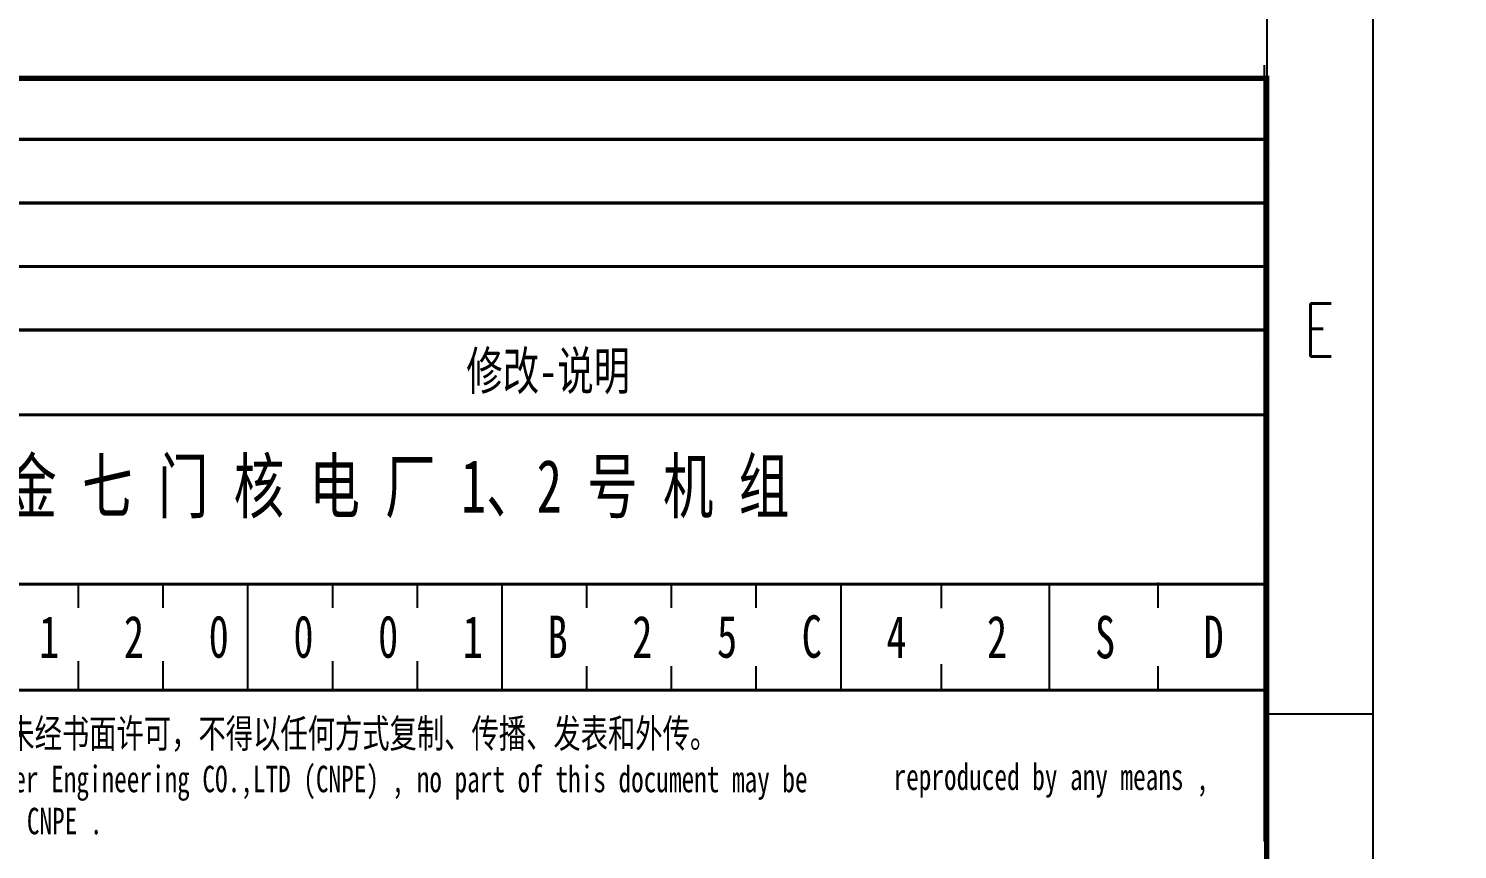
# Model space of a CAD drawing. Header units: inches. Extents: x 3186 to 109360, y -14990 to 740552.
# Drawn here: x 61639 to 68385, y 220445 to 224320 of the extents above; entities that cross this region are included whole.
import ezdxf
from ezdxf.enums import TextEntityAlignment as Align

# ---------------------------------------------------------------- set-up
doc = ezdxf.new("R2010")
doc.units = ezdxf.units.IN
doc.header["$MEASUREMENT"] = 0
doc.layers.add('1', color=7, linetype='Continuous')
doc.layers.add('图框', color=4, linetype='Continuous')
doc.styles.add('HZ', font='txt_____.ttf', dxfattribs={"width": 0.7, "bigfont": 'HZTXT'})
doc.styles.get("Standard").update_dxf_attribs({"font": 'txt', "bigfont": 'gbcbig.shx'})
doc.styles.add('宋体', font='', dxfattribs={"width": 0.7})
doc.styles.get('宋体').set_extended_font_data('SimSun')
doc.dimstyles.new('Standard-yuanban', dxfattribs={"dimtxt": 800, "dimasz": 0.18, "dimexe": 0.18, "dimexo": 0.0625, "dimgap": 0.09, "dimtad": 0, "dimtih": 1, "dimtoh": 1, "dimdec": 4, "dimlfac": 0.02, "dimzin": 0, "dimdsep": 46, "dimtxsty": 'Standard', "dimcen": 0.09, "dimadec": 0, "dimazin": 0, "dimtfac": 1, "dimtdec": 4, "dimtofl": 0, "dimtmove": 0, "dimatfit": 3, "dimfxl": 1, "dimtolj": 1, "dimtzin": 0, "dimarcsym": 0})

# ---------------------------------------------------------------- blocks, each defined once
blk = doc.blocks.new('图签')
at = {"layer": '1'}
for p, q in [((-0.2, 59.71), (-0.2, 133.01)), ((0, 60.06), (0, 131.76)), ((-0.53, 105.36), (-0.53, 105.36)), ((-0.53, 105.36), (-0.53, 105.36)), ((-0.53, 105.36), (-0.53, 105.36)), ((-0.53, 105.36), (-0.53, 105.36)), ((-0.72, 105.01), (-0.72, 105.01)), ((-0.72, 105.01), (-0.72, 105.01)), ((-0.72, 105.01), (-0.72, 105.01)), ((-0.72, 105.01), (-0.72, 105.01)), ((-112.2, 81.76), (-112.2, 84)), ((-104.2, 81.76), (-104.2, 84)), ((-96.2, 74), (-96.2, 84)), ((-88.2, 81.76), (-88.2, 84)), ((-80.2, 81.76), (-80.2, 84)), ((-72.2, 74), (-72.2, 84)), ((-64.2, 81.76), (-64.2, 84)), ((-56.2, 81.76), (-56.2, 84)), ((-48.2, 81.76), (-48.2, 84)), ((-40.2, 74), (-40.2, 84)), ((-30.71, 81.75), (-30.71, 84)), ((-20.51, 73.94), (-20.51, 83.94)), ((-10.26, 81.76), (-10.26, 84.17)), ((-112.2, 74), (-112.21, 76.72)), ((-104.2, 74), (-104.2, 76.72)), ((-88.2, 74), (-88.2, 76.72)), ((-80.2, 74), (-80.2, 76.72)), ((-64.2, 74), (-64.2, 76.27)), ((-56.2, 74), (-56.2, 76.27)), ((-48.2, 74), (-48.2, 76.27)), ((-30.71, 74.09), (-30.71, 76.44)), ((-10.26, 74), (-10.26, 76.27)), ((-0.2, 74), (-180.2, 74))]:
    blk.add_line(p, q, dxfattribs=at)
at = {"layer": '1', "color": 7}
for p, q in [((0.34, 123.67), (0.34, 123.67)), ((0.34, 123.67), (0.34, 123.67)), ((0.34, 123.67), (0.34, 123.67)), ((0.34, 123.67), (0.34, 123.67)), ((-0.69, 89.9), (-0.69, 89.9)), ((-0.69, 89.9), (-0.69, 89.9)), ((-0.69, 89.9), (-0.69, 89.9)), ((-0.69, 89.9), (-0.69, 89.9))]:
    blk.add_line(p, q, dxfattribs=at)
at = {"layer": '1', "color": 7, "const_width": 0.5}
blk.add_lwpolyline([(-180, 0), (0, 0), (0, 131.76), (-180, 131.76)], close=True, dxfattribs=at)
at = {"layer": '1', "color": 7, "const_width": 0.3}
for points in [[(-180.2, 126), (-0.2, 126)], [(-180.2, 120), (-0.2, 120)], [(-180.2, 114), (-0.2, 114)], [(-180.2, 108), (-0.2, 108)], [(-180.2, 100), (-0.2, 100)], [(-180.2, 84), (-0.2, 84)], [(-180.2, 74), (-0.2, 74)], [(-180, 74), (0, 74)]]:
    blk.add_lwpolyline(points, dxfattribs=at)
at = {"linetype": 'Continuous', "attachment_point": 5, "style": '宋体'}
for s, width, heights, insert, char_height in [('浙 江 金 七 门 核 电 厂 1、2 号 机 组', 163.6991, [-6.65], (-89.21, 92.99), 5), ('2', 5.7748, [-4], (-106.96, 79.03), 4), ('0', 5.7748, [-4], (-98.96, 79.03), 4), ('0', 5.7748, [-4], (-90.96, 79.03), 4), ('0', 5.7748, [-4], (-82.96, 79.03), 4), ('B', 5.7748, [-4], (-66.96, 79.03), 4), ('2', 5.7748, [-4], (-58.96, 79.03), 4), ('5', 5.7748, [-4], (-50.96, 79.03), 4), ('C', 5.7748, [-4], (-42.96, 79.03), 4), ('2', 5.7748, [-4], (-25.47, 79.03), 4), ('S', 5.7748, [-4], (-15.27, 78.97), 4), ('D', 5.7748, [-4], (-5.02, 79.03), 4), ('1', 5.7748, [-4], (-114.96, 79.03), 4), ('1', 5.7748, [-4], (-74.96, 79.03), 4), ('4', 5.7748, [-4], (-34.96, 79.03), 4)]:
    blk.add_mtext_dynamic_manual_height_columns(s, width=width, gutter_width=1, heights=heights, dxfattribs=dict(at, insert=insert, char_height=char_height))
at = {"layer": '1', "color": 7, "style": '宋体', "width": 0.7}
blk.add_text('修改-说明', height=3.6, dxfattribs=at).set_placement((-75.58, 102.36))
at = {"layer": '1', "color": 7, "ltscale": 0.8, "style": '宋体', "width": 0.7}
for s, height, p in [('本文件产权属中国核电工程有限公司（CNPE）所有，未经书面许可，不得以任何方式复制、传播、发表和外传。', 2.7, (-178.2, 68.56)), ('This document is the property of China Nuclear Power Engineering CO.,LTD (CNPE) , no part of this document may be', 2.5, (-177.88, 64.36)), ('reproduced by any means , ', 2.5, (-35.24, 64.57)), ('nor transmitted without the written  permission of CNPE .', 2.5, (-177.79, 60.39))]:
    blk.add_text(s, height=height, dxfattribs=at).set_placement(p)
blk = doc.blocks.new('*U120')
blk.add_blockref('图签', (0, 0))
blk = doc.blocks.new('*D79')
at = {"color": 0, "lineweight": -2, "transparency": 16777216}
for p, q in [((67984.5, 246697.1), (80741.2, 246697.1)), ((80741, 246697), (80741, 232247.2)), ((80741, 216997.3), (80741, 231447.1)), ((67984.5, 216997.1), (80741.2, 216997.1))]:
    blk.add_line(p, q, dxfattribs=at)
at = {"color": 0, "transparency": 16777216}
for points in [[(80740.9, 246697), (80741, 246697), (80741, 246697.1)], [(80740.9, 216997.3), (80741, 216997.3), (80741, 216997.1)]]:
    blk.add_solid(points, dxfattribs=at)
at = {"layer": 'Defpoints', "color": 0, "transparency": 16777216}
for p in [(67984.4, 246697.1), (80741, 246697.1), (67984.4, 216997.1)]:
    blk.add_point(p, dxfattribs=at)
at = {"color": 0, "transparency": 16777216, "insert": (80741, 231847.1), "char_height": 800, "attachment_point": 5}
blk.add_mtext('\\A1;594.0000', dxfattribs=at)

msp = doc.modelspace()

# ---------------------------------------------------------------- linework, layer by layer
at = {"layer": '图框'}
for p, q in [((67984.44132, 246697.14592), (67984.44132, 216997.14592)), ((67484.44132, 231847.14592), (67484.44132, 217497.14592)), ((67484.44132, 231847.14592), (67484.44132, 217497.14592)), ((67484.44132, 231847.14592), (67484.44132, 217497.14592)), ((67484.44132, 231847.14592), (67484.44132, 217497.14592)), ((67484.44132, 221084.64592), (67984.44132, 221084.64592))]:
    msp.add_line(p, q, dxfattribs=at)
at = {"layer": '图框', "color": 1}
msp.add_line((67484.44132, 246197.14592), (67484.44132, 217497.14592), dxfattribs=at)

# ---------------------------------------------------------------- block references
at = {"xscale": 50, "yscale": 50, "zscale": 50}
msp.add_blockref('*U120', (67484.44132, 217497.14592), dxfattribs=at)

# ---------------------------------------------------------------- texts
at = {"layer": '图框', "style": 'HZ', "width": 0.7}
msp.add_text('E', height=250, dxfattribs=at).set_placement((67732.48144, 222772.44794), align=Align.CENTER)

# ---------------------------------------------------------------- dimensions: what is measured, and where the dimension line sits
dim = msp.add_linear_dim(base=(80740.97563, 246697.14592), p1=(67984.44132, 216997.14592), p2=(67984.44132, 246697.14592), angle=90, dimstyle='Standard-yuanban')
dim.commit()
dim.dimension.update_dxf_attribs({"geometry": '*D79', "text_midpoint": (80740.97563, 231847.14592)})

doc.saveas('drawing.dxf')
